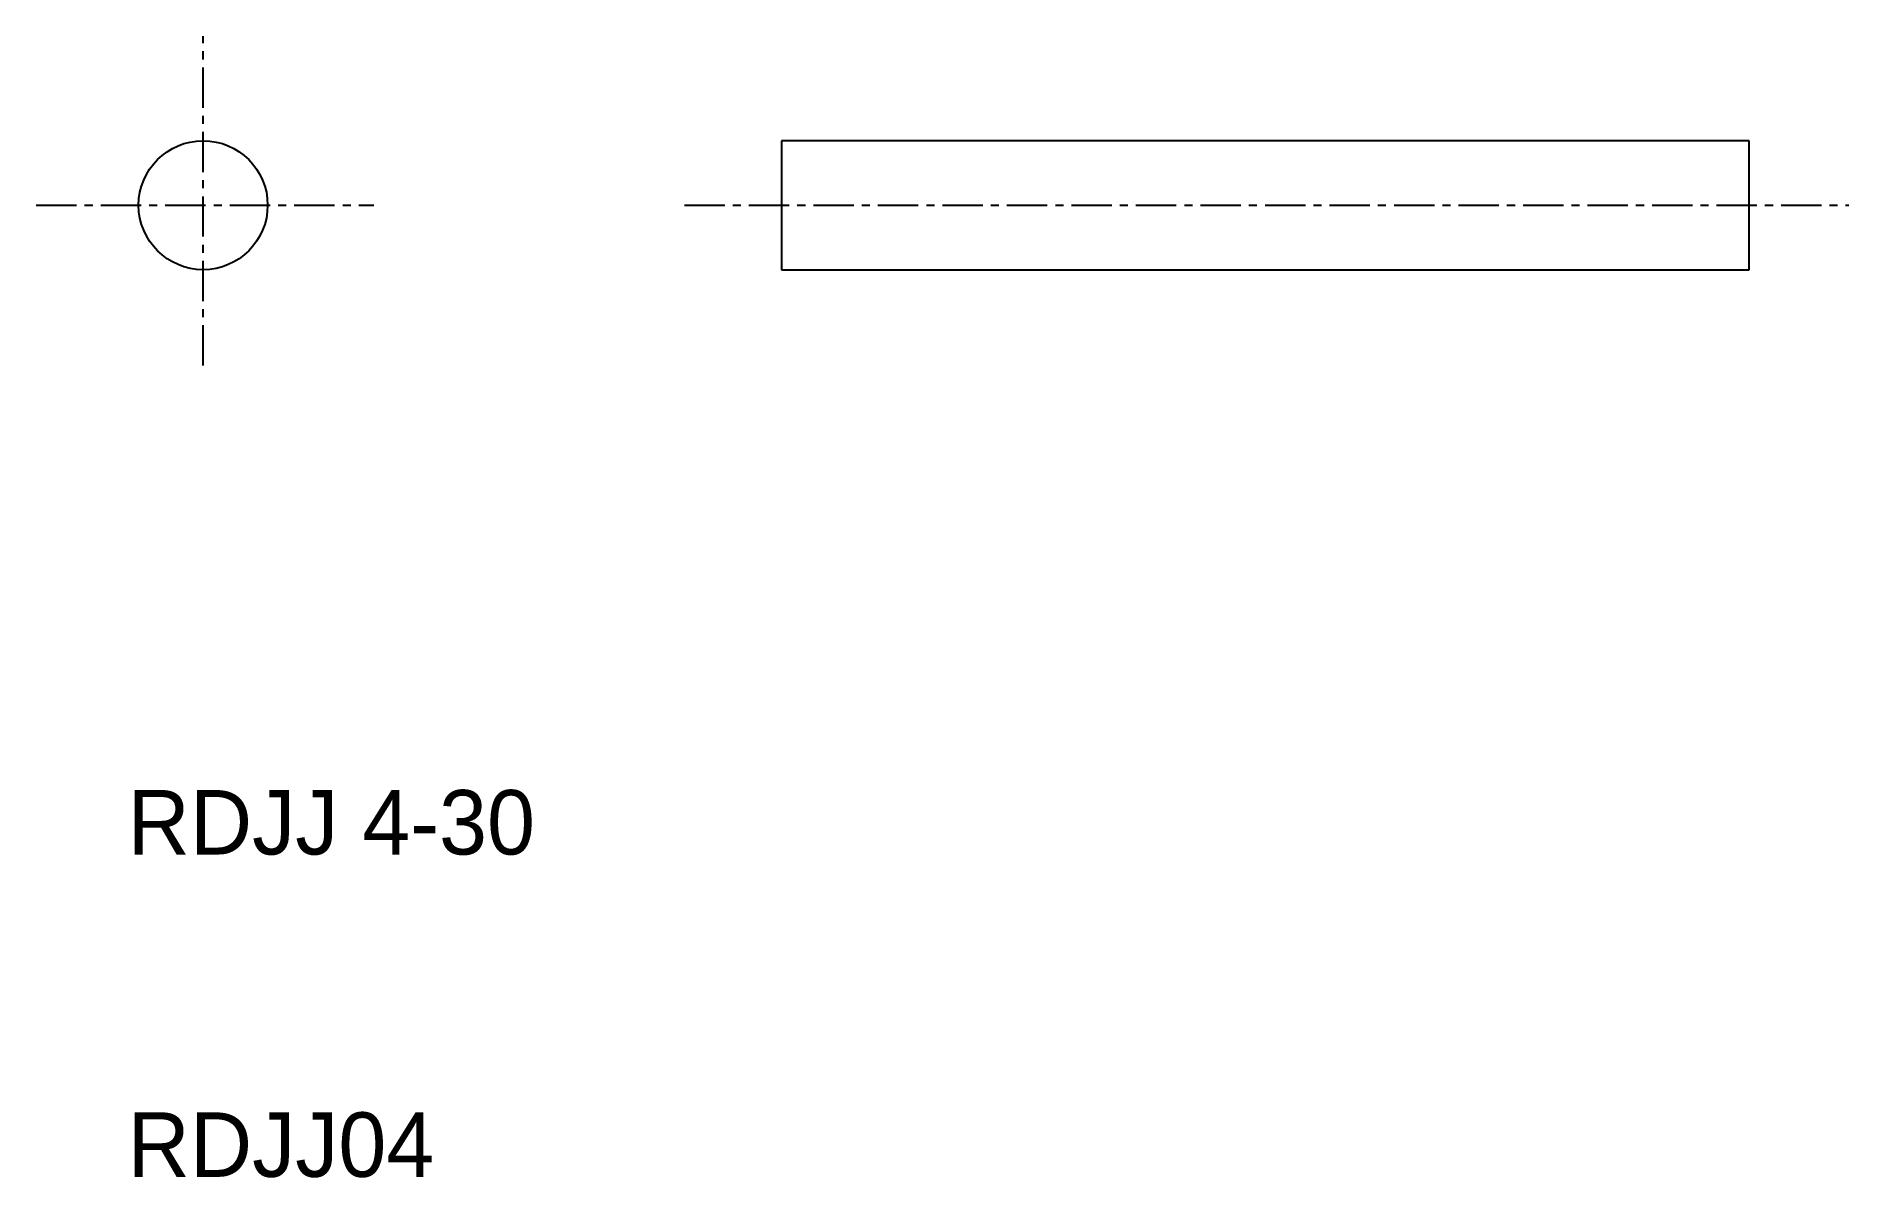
# Model space of a CAD drawing. Extents: x 7.2 to 63.4, y 10 to 45.4.
import ezdxf

# ---------------------------------------------------------------- set-up
doc = ezdxf.new("R2010")
doc.units = 0
doc.linetypes.add('CENTER', pattern=[2, 1.25, -0.25, 0.25, -0.25])
doc.layers.get('0').update_dxf_attribs({"linetype": 'CONTINUOUS'})
doc.layers.add('CENTER', color=1, linetype='CENTER')

msp = doc.modelspace()

# ---------------------------------------------------------------- linework, layer by layer
at = {"color": 7, "linetype": 'CONTINUOUS'}
for p, q in [((60.274, 42.143), (30.274, 42.143)), ((30.274, 42.143), (30.274, 38.143)), ((60.274, 38.143), (60.274, 42.143)), ((30.274, 38.143), (60.274, 38.143))]:
    msp.add_line(p, q, dxfattribs=at)
msp.add_circle((12.345, 40.143), 2, dxfattribs=at)
at = {"layer": 'CENTER', "color": 1, "linetype": 'CENTER'}
for p, q in [((12.345, 35.168), (12.345, 45.385)), ((7.171, 40.143), (17.639, 40.143)), ((27.265, 40.143), (63.362, 40.143))]:
    msp.add_line(p, q, dxfattribs=at)

# ---------------------------------------------------------------- texts
at = {"color": 7, "linetype": 'CONTINUOUS'}
for s, p in [('RDJJ 4-30', (10, 20)), ('RDJJ04', (10, 10))]:
    msp.add_text(s, height=2, dxfattribs=at).set_placement(p)

doc.saveas('drawing.dxf')
